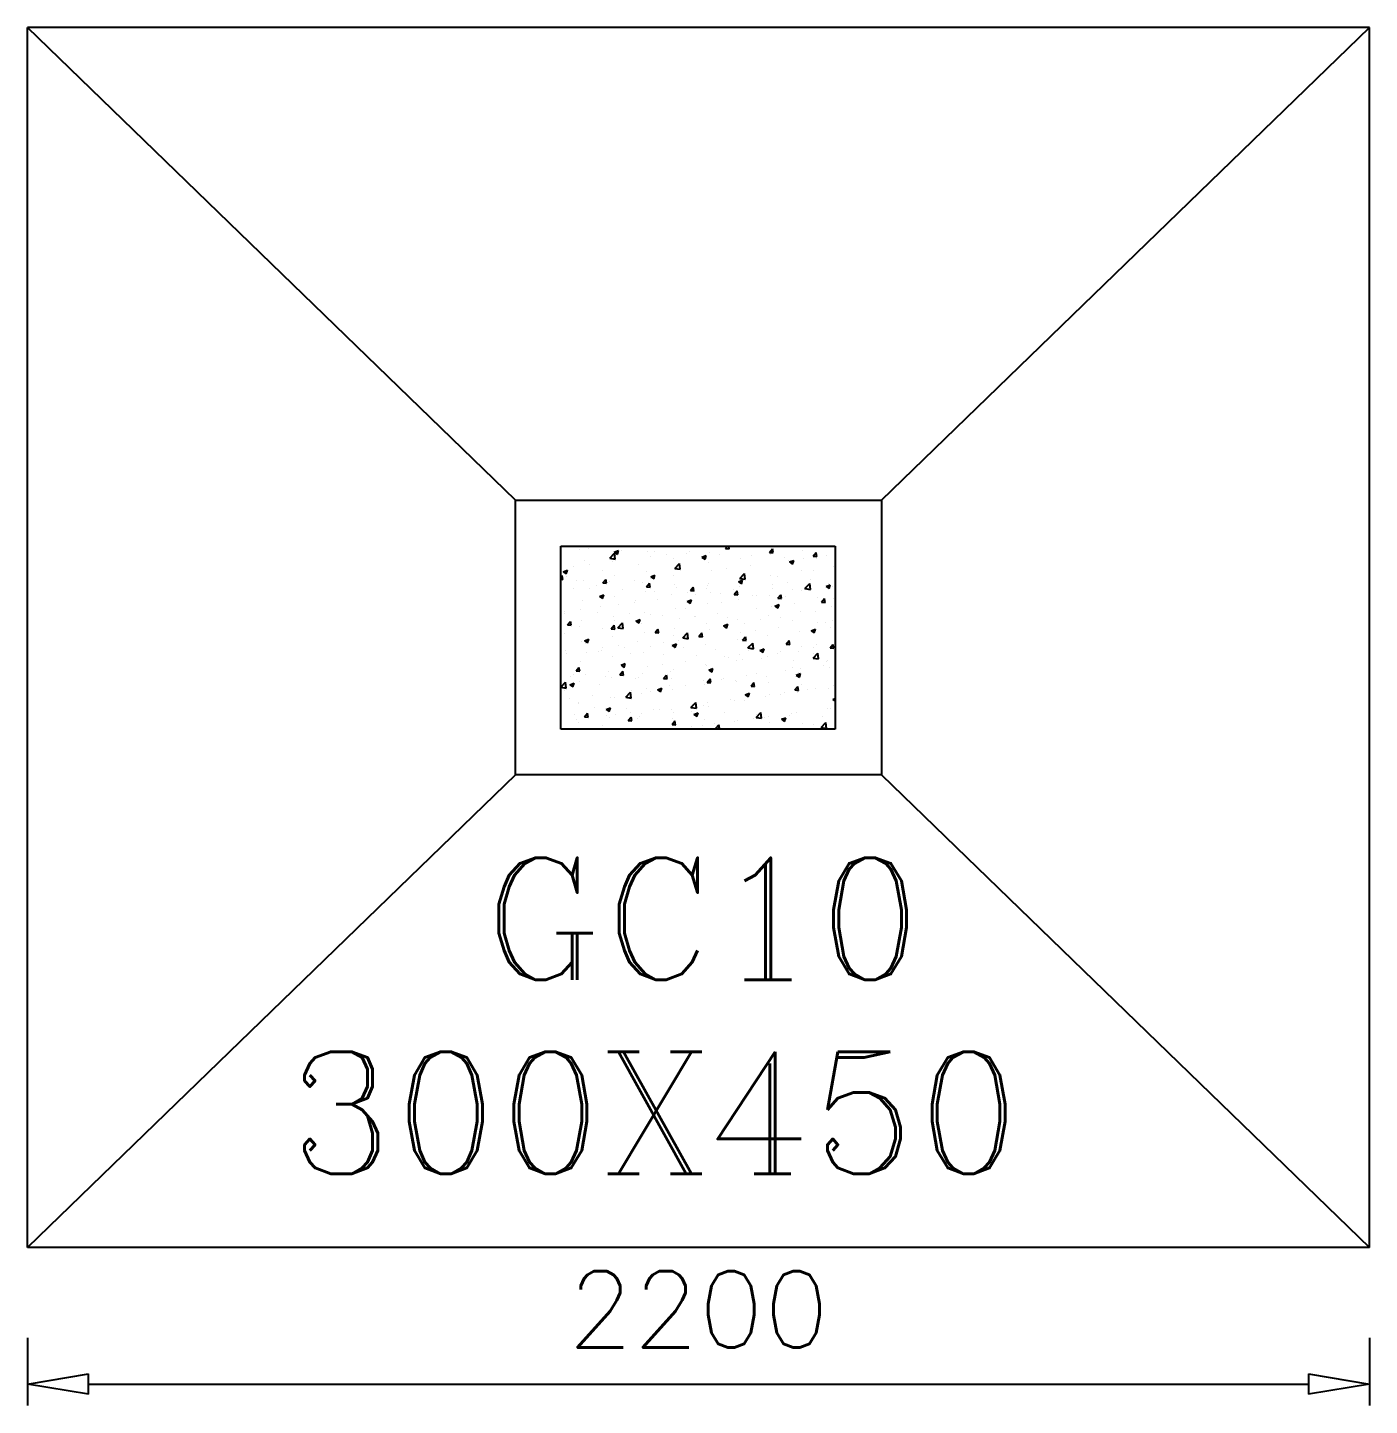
# Model space of a CAD drawing. Header units: millimetres. Extents: x 331487 to 517269, y 198509 to 399936.
# Drawn here: x 438154 to 440354, y 312820 to 315079 of the extents above; entities that cross this region are included whole.
import ezdxf

# ---------------------------------------------------------------- set-up
doc = ezdxf.new("R2010")
doc.units = ezdxf.units.MM
doc.header["$MEASUREMENT"] = 0
doc.layers.add('COLUMN', color=6, linetype='Continuous')
doc.layers.add('FOOTING', color=5, linetype='Continuous')
doc.styles.add('RC', font='romanc.shx', dxfattribs={"height": 200})
doc.styles.add('RO', font='romans.shx', dxfattribs={"height": 125})

# ---------------------------------------------------------------- blocks, each defined once
blk = doc.blocks.new('_ClosedBlank')
at = {"color": 0, "linetype": 'ByBlock', "lineweight": -2}
for p, q in [((-1, 0.167), (0, 0)), ((-1, 0.167), (-1, -0.167)), ((0, 0), (-1, -0.167))]:
    blk.add_line(p, q, dxfattribs=at)

msp = doc.modelspace()

# ---------------------------------------------------------------- linework, layer by layer
at = {"layer": 'COLUMN'}
for p, q in [((439028.6, 314228.7), (439478.6, 314228.7)), ((439028.6, 313928.7), (439028.6, 314228.7)), ((439478.6, 314228.7), (439478.6, 313928.7)), ((439478.6, 313928.7), (439028.6, 313928.7))]:
    msp.add_line(p, q, dxfattribs=at)
at = {"layer": 'COLUMN', "color": 2, "linetype": 'Continuous'}
for p, q in [((439058.8, 314223.5), (439058.8, 314223.5)), ((439074.6, 314224.1), (439074.6, 314224.1)), ((439108.7, 314208.8), (439116.5, 314216.9)), ((439116.3, 314218.6), (439123.3, 314221.3)), ((439116.3, 314218.6), (439121.3, 314215.2)), ((439117.6, 314207.4), (439116.5, 314216.9)), ((439121.3, 314215.2), (439123.3, 314221.3)), ((439128, 314221.8), (439128, 314221.8)), ((439170, 314220.4), (439170, 314220.4)), ((439181.4, 314219.5), (439181.4, 314219.5)), ((439220.5, 314226.8), (439220.5, 314226.8)), ((439234.7, 314217.3), (439234.7, 314217.3)), ((439239.1, 314219.8), (439239.1, 314219.8)), ((439272, 314218.6), (439272, 314218.6)), ((439298.8, 314224.7), (439302.2, 314228.7)), ((439298.8, 314224.7), (439304.8, 314224.2)), ((439302.2, 314228.1), (439302.2, 314228.1)), ((439304.8, 314224.2), (439304, 314228.7)), ((439330.3, 314228.6), (439330.3, 314228.6)), ((439370.6, 314218.4), (439375.4, 314224.2)), ((439370.6, 314218.4), (439376.5, 314217.9)), ((439376.5, 314217.9), (439375.4, 314224.2)), ((439425, 314221.9), (439425, 314221.9)), ((439442.3, 314212.1), (439447.1, 314217.9)), ((439448.3, 314211.6), (439447.1, 314217.9)), ((439050.1, 314194.9), (439050.1, 314194.9)), ((439066.7, 314205.8), (439066.7, 314205.8)), ((439075.1, 314198.2), (439075.1, 314198.2)), ((439108.7, 314208.8), (439117.6, 314207.4)), ((439113, 314203.2), (439113, 314203.2)), ((439118.6, 314213.3), (439118.6, 314213.3)), ((439155.3, 314198.6), (439155.3, 314198.6)), ((439176.2, 314211.5), (439176.2, 314211.5)), ((439201.2, 314214.8), (439201.2, 314214.8)), ((439213.6, 314208.6), (439213.6, 314208.6)), ((439215.4, 314192.2), (439223.2, 314200.3)), ((439219.3, 314193.5), (439219.3, 314193.5)), ((439224.3, 314190.8), (439223.2, 314200.3)), ((439260, 314210.6), (439267, 314213.3)), ((439260, 314210.6), (439265, 314207.2)), ((439265, 314207.2), (439267, 314213.3)), ((439271.2, 314201), (439271.2, 314201)), ((439288.1, 314215), (439288.1, 314215)), ((439322.6, 314208), (439322.6, 314208)), ((439338.8, 314197), (439338.8, 314197)), ((439341.5, 314212.8), (439341.5, 314212.8)), ((439373.1, 314214.4), (439373.1, 314214.4)), ((439394.9, 314210.5), (439394.9, 314210.5)), ((439402, 314205.3), (439402, 314205.3)), ((439403.7, 314202.6), (439410.7, 314205.2)), ((439403.7, 314202.6), (439408.7, 314199.2)), ((439408.7, 314199.2), (439410.7, 314205.2)), ((439427, 314208.6), (439427, 314208.6)), ((439442.3, 314212.1), (439448.3, 314211.6)), ((439448.3, 314208.3), (439448.3, 314208.3)), ((439464.9, 314213.6), (439464.9, 314213.6)), ((439475.1, 314195.7), (439475.1, 314195.7)), ((439028.6, 314177.9), (439030.6, 314180.3)), ((439028.6, 314174.3), (439031.8, 314174)), ((439031.8, 314174), (439030.6, 314180.3)), ((439032.3, 314186.3), (439039.3, 314189)), ((439032.3, 314186.3), (439037.2, 314183)), ((439037.2, 314183), (439039.3, 314189)), ((439038.7, 314178.5), (439038.7, 314178.5)), ((439055.1, 314173), (439055.1, 314173)), ((439065.5, 314172.5), (439065.5, 314172.5)), ((439097, 314188.5), (439097, 314188.5)), ((439097.5, 314168.3), (439102.3, 314174)), ((439103.5, 314167.8), (439102.3, 314174)), ((439108.5, 314170.7), (439108.5, 314170.7)), ((439117.4, 314180), (439117.4, 314180)), ((439149.9, 314172.1), (439149.9, 314172.1)), ((439168.8, 314187.1), (439168.8, 314187.1)), ((439174.9, 314175.4), (439174.9, 314175.4)), ((439176, 314178.3), (439183, 314181)), ((439176, 314178.3), (439181, 314175)), ((439181, 314175), (439183, 314181)), ((439212.8, 314180.4), (439212.8, 314180.4)), ((439215.4, 314192.2), (439224.3, 314190.8)), ((439275.9, 314188.7), (439275.9, 314188.7)), ((439301, 314192), (439301, 314192)), ((439319.7, 314170.3), (439326.7, 314173)), ((439321.3, 314174.7), (439321.3, 314174.7)), ((439322.1, 314175.7), (439331, 314174.3)), ((439322.2, 314175.7), (439330, 314183.8)), ((439324.7, 314166.9), (439326.7, 314173)), ((439331, 314174.3), (439329.9, 314183.8)), ((439371.9, 314181.1), (439371.9, 314181.1)), ((439384.5, 314178.9), (439384.5, 314178.9)), ((439423.8, 314188.6), (439423.8, 314188.6)), ((439438.6, 314174.1), (439438.6, 314174.1)), ((439442.8, 314188.9), (439442.8, 314188.9)), ((439048.8, 314158.8), (439048.8, 314158.8)), ((439076.2, 314159.5), (439076.2, 314159.5)), ((439086.7, 314163.8), (439086.7, 314163.8)), ((439092, 314146.1), (439099, 314148.7)), ((439096.9, 314142.7), (439099, 314148.7)), ((439097.5, 314168.3), (439103.5, 314167.8)), ((439129.6, 314157.3), (439129.6, 314157.3)), ((439161.9, 314168.4), (439161.9, 314168.4)), ((439167.5, 314153.8), (439167.5, 314153.8)), ((439169.2, 314162), (439174.1, 314167.8)), ((439169.2, 314162), (439175.2, 314161.5)), ((439175.2, 314161.5), (439174.1, 314167.8)), ((439183, 314155), (439183, 314155)), ((439209.5, 314148.9), (439209.5, 314148.9)), ((439215.3, 314166.2), (439215.3, 314166.2)), ((439218.1, 314160.2), (439218.1, 314160.2)), ((439236.3, 314152.8), (439236.3, 314152.8)), ((439241, 314155.7), (439245.8, 314161.5)), ((439241, 314155.7), (439247, 314155.2)), ((439246.9, 314155.2), (439245.8, 314161.5)), ((439249.6, 314149.2), (439249.6, 314149.2)), ((439267.8, 314158.9), (439267.8, 314158.9)), ((439268.6, 314163.9), (439268.6, 314163.9)), ((439270, 314167.7), (439270, 314167.7)), ((439274.6, 314152.5), (439274.6, 314152.5)), ((439289.7, 314150.5), (439289.7, 314150.5)), ((439312.5, 314157.5), (439312.5, 314157.5)), ((439312.7, 314149.5), (439317.5, 314155.2)), ((439312.7, 314149.5), (439318.7, 314148.9)), ((439318.7, 314148.9), (439317.5, 314155.2)), ((439319.7, 314170.3), (439324.7, 314166.9)), ((439322, 314161.7), (439322, 314161.7)), ((439326.1, 314168.9), (439326.1, 314168.9)), ((439343.1, 314148.2), (439343.1, 314148.2)), ((439370.6, 314147.8), (439370.6, 314147.8)), ((439375.4, 314159.4), (439375.4, 314159.4)), ((439375.7, 314165.8), (439375.7, 314165.8)), ((439384.4, 314143.2), (439389.2, 314148.9)), ((439390.4, 314142.7), (439389.2, 314148.9)), ((439400.7, 314169.1), (439400.7, 314169.1)), ((439408.4, 314157), (439408.4, 314157)), ((439422.6, 314155.3), (439422.6, 314155.3)), ((439428.8, 314157.2), (439428.8, 314157.2)), ((439428.9, 314159.1), (439436.7, 314167.2)), ((439428.9, 314159.1), (439437.8, 314157.7)), ((439437.8, 314157.7), (439436.7, 314167.2)), ((439463.4, 314162.3), (439470.4, 314165)), ((439463.4, 314162.3), (439468.4, 314158.9)), ((439466.7, 314167), (439466.7, 314167)), ((439468.4, 314158.9), (439470.4, 314165)), ((439473.9, 314162.4), (439473.9, 314162.4)), ((439064.3, 314139.2), (439064.3, 314139.2)), ((439092, 314146.1), (439096.9, 314142.7)), ((439092.9, 314128.9), (439092.9, 314128.9)), ((439116.2, 314146.7), (439116.2, 314146.7)), ((439123.6, 314132.6), (439123.6, 314132.6)), ((439148.6, 314135.9), (439148.6, 314135.9)), ((439151.2, 314138.9), (439151.2, 314138.9)), ((439186.5, 314140.9), (439186.5, 314140.9)), ((439216.8, 314126.9), (439216.8, 314126.9)), ((439233.5, 314126.9), (439233.5, 314126.9)), ((439235.7, 314138.1), (439242.7, 314140.7)), ((439235.7, 314138.1), (439240.7, 314134.7)), ((439240.6, 314134.7), (439242.7, 314140.7)), ((439268.8, 314134.4), (439268.8, 314134.4)), ((439291.8, 314137), (439291.8, 314137)), ((439320.1, 314141.4), (439320.1, 314141.4)), ((439349.4, 314126.4), (439349.4, 314126.4)), ((439350.1, 314147), (439350.1, 314147)), ((439374.4, 314129.7), (439374.4, 314129.7)), ((439379.4, 314130), (439386.4, 314132.7)), ((439379.4, 314130), (439384.4, 314126.7)), ((439384.4, 314143.2), (439390.4, 314142.7)), ((439384.4, 314126.7), (439386.4, 314132.7)), ((439396.5, 314146), (439396.5, 314146)), ((439412.3, 314134.7), (439412.3, 314134.7)), ((439449.9, 314143.7), (439449.9, 314143.7)), ((439456.2, 314136.9), (439461, 314142.7)), ((439456.2, 314136.9), (439462.1, 314136.4)), ((439462.1, 314136.4), (439461, 314142.7)), ((439472.7, 314129.1), (439472.7, 314129.1)), ((439475.4, 314143), (439475.4, 314143)), ((439034.6, 314118.9), (439034.6, 314118.9)), ((439035.2, 314122.1), (439035.2, 314122.1)), ((439039.7, 314099.4), (439044.5, 314105.1)), ((439045.6, 314098.8), (439044.5, 314105.1)), ((439060.4, 314124.3), (439060.4, 314124.3)), ((439063.1, 314106), (439063.1, 314106)), ((439088.6, 314119.9), (439088.6, 314119.9)), ((439115, 314113.5), (439115, 314113.5)), ((439116.8, 314106.9), (439116.8, 314106.9)), ((439122, 314094.8), (439129.8, 314102.9)), ((439130.9, 314093.4), (439129.7, 314102.9)), ((439142, 314117.6), (439142, 314117.6)), ((439151.7, 314105.8), (439158.7, 314108.5)), ((439151.7, 314105.8), (439156.6, 314102.4)), ((439156.6, 314102.4), (439158.7, 314108.5)), ((439166.3, 314120.5), (439166.3, 314120.5)), ((439175.2, 314116.9), (439175.2, 314116.9)), ((439195.4, 314115.4), (439195.4, 314115.4)), ((439223.3, 314109.8), (439223.3, 314109.8)), ((439248.3, 314113.1), (439248.3, 314113.1)), ((439248.7, 314113.1), (439248.7, 314113.1)), ((439286.2, 314118.1), (439286.2, 314118.1)), ((439302.1, 314110.9), (439302.1, 314110.9)), ((439318.9, 314108.1), (439318.9, 314108.1)), ((439355.5, 314108.6), (439355.5, 314108.6)), ((439369.4, 314114.5), (439369.4, 314114.5)), ((439388.3, 314112), (439388.3, 314112)), ((439408.9, 314106.3), (439408.9, 314106.3)), ((439421.4, 314122), (439421.4, 314122)), ((439446.6, 314122), (439446.6, 314122)), ((439449.1, 314103.5), (439449.1, 314103.5)), ((439462.3, 314104.1), (439462.3, 314104.1)), ((439474.2, 314106.8), (439474.2, 314106.8)), ((439034.1, 314084.9), (439034.1, 314084.9)), ((439039.7, 314099.4), (439045.6, 314098.8)), ((439058.5, 314096.9), (439058.5, 314096.9)), ((439097.2, 314093.2), (439097.2, 314093.2)), ((439111.4, 314093.1), (439116.2, 314098.8)), ((439111.4, 314093.1), (439117.4, 314092.6)), ((439113.8, 314080.2), (439113.8, 314080.2)), ((439117.4, 314092.5), (439116.2, 314098.8)), ((439122, 314094.8), (439130.9, 314093.4)), ((439122.3, 314096.5), (439122.3, 314096.5)), ((439160.2, 314101.5), (439160.2, 314101.5)), ((439165.1, 314087.2), (439165.1, 314087.2)), ((439183.1, 314086.8), (439187.9, 314092.5)), ((439183.1, 314086.8), (439189.1, 314086.3)), ((439189.1, 314086.3), (439187.9, 314092.5)), ((439213.3, 314081.9), (439213.3, 314081.9)), ((439215.6, 314093.6), (439215.6, 314093.6)), ((439228.7, 314078.3), (439236.5, 314086.4)), ((439237.6, 314076.9), (439236.5, 314086.4)), ((439254.8, 314080.5), (439259.7, 314086.3)), ((439254.8, 314080.5), (439260.8, 314080)), ((439260.8, 314080), (439259.7, 314086.3)), ((439267.6, 314101.1), (439267.6, 314101.1)), ((439271.7, 314092), (439271.7, 314092)), ((439295.4, 314097.8), (439302.4, 314100.5)), ((439295.4, 314097.8), (439300.3, 314094.4)), ((439300.3, 314094.4), (439302.4, 314100.5)), ((439323.1, 314087), (439323.1, 314087)), ((439326.6, 314074.3), (439331.4, 314080)), ((439330, 314102), (439330, 314102)), ((439332.6, 314073.7), (439331.4, 314080)), ((439348.1, 314090.2), (439348.1, 314090.2)), ((439368.2, 314081.3), (439368.2, 314081.3)), ((439386, 314095.2), (439386, 314095.2)), ((439420.1, 314088.8), (439420.1, 314088.8)), ((439439.1, 314089.8), (439446.1, 314092.5)), ((439439.1, 314089.8), (439444.1, 314086.4)), ((439444.1, 314086.4), (439446.1, 314092.5)), ((439471.5, 314095.8), (439471.5, 314095.8)), ((439036.8, 314057.6), (439036.8, 314057.6)), ((439061.8, 314072.7), (439061.8, 314072.7)), ((439067.6, 314073.5), (439074.6, 314076.2)), ((439067.6, 314073.5), (439072.6, 314070.2)), ((439069.1, 314068.8), (439069.1, 314068.8)), ((439072.6, 314070.2), (439074.6, 314076.2)), ((439096.7, 314061.9), (439096.7, 314061.9)), ((439122.5, 314066.5), (439122.5, 314066.5)), ((439133.8, 314062), (439133.8, 314062)), ((439155, 314071.9), (439155, 314071.9)), ((439175.9, 314064.3), (439175.9, 314064.3)), ((439197, 314070.4), (439197, 314070.4)), ((439211.3, 314065.5), (439218.3, 314068.2)), ((439211.3, 314065.5), (439216.3, 314062.2)), ((439214.4, 314060.3), (439214.4, 314060.3)), ((439216.3, 314062.2), (439218.3, 314068.2)), ((439222, 314073.7), (439222, 314073.7)), ((439228.7, 314078.3), (439237.6, 314076.9)), ((439229.3, 314062), (439229.3, 314062)), ((439259.9, 314078.6), (439259.9, 314078.6)), ((439266.4, 314067.8), (439266.4, 314067.8)), ((439282.7, 314059.8), (439282.7, 314059.8)), ((439317.7, 314074.9), (439317.7, 314074.9)), ((439326.6, 314074.3), (439332.6, 314073.7)), ((439335.4, 314061.7), (439343.2, 314069.8)), ((439335.4, 314061.7), (439344.3, 314060.3)), ((439336, 314057.5), (439336, 314057.5)), ((439344.3, 314060.3), (439343.2, 314069.8)), ((439355.1, 314057.5), (439362.1, 314060.2)), ((439355.1, 314057.5), (439360, 314054.2)), ((439360, 314054.2), (439362.1, 314060.2)), ((439398.3, 314068), (439403.1, 314073.7)), ((439398.3, 314068), (439404.3, 314067.5)), ((439404.3, 314067.4), (439403.1, 314073.7)), ((439422.8, 314064.1), (439422.8, 314064.1)), ((439442.5, 314062.3), (439442.5, 314062.3)), ((439447.9, 314067.4), (439447.9, 314067.4)), ((439470, 314061.7), (439474.8, 314067.4)), ((439470, 314061.7), (439476, 314061.2)), ((439470.3, 314062.5), (439470.3, 314062.5)), ((439476, 314061.2), (439474.8, 314067.4)), ((439038.4, 314051.9), (439038.4, 314051.9)), ((439060.6, 314039.4), (439060.6, 314039.4)), ((439070.9, 314053.8), (439070.9, 314053.8)), ((439090.2, 314055.3), (439090.2, 314055.3)), ((439096, 314057.1), (439096, 314057.1)), ((439112.6, 314046.9), (439112.6, 314046.9)), ((439127.3, 314033.3), (439134.3, 314036)), ((439132.3, 314029.9), (439134.3, 314036)), ((439143.6, 314053.1), (439143.6, 314053.1)), ((439163.9, 314053.9), (439163.9, 314053.9)), ((439197, 314050.8), (439197, 314050.8)), ((439233.6, 314039.2), (439233.6, 314039.2)), ((439250.4, 314048.6), (439250.4, 314048.6)), ((439296.8, 314047.5), (439296.8, 314047.5)), ((439303.7, 314046.3), (439303.7, 314046.3)), ((439316.5, 314041.6), (439316.5, 314041.6)), ((439321.8, 314050.8), (439321.8, 314050.8)), ((439325.9, 314042.3), (439325.9, 314042.3)), ((439357.1, 314044.1), (439357.1, 314044.1)), ((439359.7, 314055.8), (439359.7, 314055.8)), ((439367, 314048), (439367, 314048)), ((439384.2, 314052.3), (439384.2, 314052.3)), ((439389.4, 314055.2), (439389.4, 314055.2)), ((439410.5, 314041.8), (439410.5, 314041.8)), ((439418.9, 314055.5), (439418.9, 314055.5)), ((439442.1, 314045.2), (439449.9, 314053.3)), ((439442.1, 314045.1), (439451, 314043.8)), ((439442.8, 314053), (439442.8, 314053)), ((439451, 314043.8), (439449.9, 314053.3)), ((439463.9, 314039.6), (439463.9, 314039.6)), ((439466.5, 314040.4), (439466.5, 314040.4)), ((439044.6, 314014.3), (439044.6, 314014.3)), ((439049.2, 314017.9), (439049.2, 314017.9)), ((439053.5, 314024.1), (439058.4, 314029.9)), ((439053.5, 314024.1), (439059.5, 314023.6)), ((439059.5, 314023.6), (439058.4, 314029.9)), ((439069.7, 314017.6), (439069.7, 314017.6)), ((439102.6, 314015.7), (439102.6, 314015.7)), ((439107.5, 314022.6), (439107.5, 314022.6)), ((439111.3, 314013.6), (439111.3, 314013.6)), ((439125.3, 314017.9), (439130.1, 314023.6)), ((439125.3, 314017.9), (439131.3, 314017.3)), ((439127.3, 314033.3), (439132.3, 314029.9)), ((439131.2, 314017.3), (439130.1, 314023.6)), ((439150.9, 314012.3), (439150.9, 314012.3)), ((439156, 314013.4), (439156, 314013.4)), ((439162.7, 314020.6), (439162.7, 314020.6)), ((439170.7, 314030.9), (439170.7, 314030.9)), ((439195.7, 314034.2), (439195.7, 314034.2)), ((439197, 314011.6), (439201.8, 314017.3)), ((439203, 314011.1), (439201.8, 314017.3)), ((439209.2, 314022.3), (439209.2, 314022.3)), ((439213.2, 314027), (439213.2, 314027)), ((439265.1, 314034.5), (439265.1, 314034.5)), ((439267.5, 314032.3), (439267.5, 314032.3)), ((439271, 314025.3), (439278, 314028)), ((439271, 314025.3), (439276, 314021.9)), ((439276, 314021.9), (439278, 314028)), ((439333.4, 314016.4), (439333.4, 314016.4)), ((439349.8, 314020.3), (439349.8, 314020.3)), ((439365.8, 314014.7), (439365.8, 314014.7)), ((439396.5, 314024.7), (439396.5, 314024.7)), ((439408.1, 314030.3), (439408.1, 314030.3)), ((439414.7, 314017.3), (439421.8, 314020)), ((439414.7, 314017.3), (439419.7, 314013.9)), ((439417.7, 314022.2), (439417.7, 314022.2)), ((439419.7, 314013.9), (439421.7, 314020)), ((439421.5, 314028), (439421.5, 314028)), ((439459.4, 314032.9), (439459.4, 314032.9)), ((439469.1, 314029.2), (439469.1, 314029.2)), ((439028.6, 313997.5), (439036.3, 314005.5)), ((439028.6, 313997.4), (439037.4, 313996)), ((439034.3, 313992.2), (439034.3, 313992.2)), ((439037.4, 313996), (439036.3, 314005.5)), ((439043.3, 314001), (439050.3, 314003.7)), ((439043.3, 314001), (439048.3, 313997.7)), ((439048.3, 313997.7), (439050.3, 314003.7)), ((439059.4, 314006.1), (439059.4, 314006.1)), ((439092.6, 314002.3), (439092.6, 314002.3)), ((439144.4, 313991.5), (439144.4, 313991.5)), ((439169.4, 313994.8), (439169.4, 313994.8)), ((439174.9, 313990.3), (439174.9, 313990.3)), ((439187, 313993), (439194, 313995.7)), ((439187, 313993), (439192, 313989.7)), ((439192, 313989.7), (439194, 313995.7)), ((439197, 314011.6), (439203, 314011.1)), ((439207.3, 313999.8), (439207.3, 313999.8)), ((439209.4, 314011.2), (439209.4, 314011.2)), ((439212, 313993.7), (439212, 313993.7)), ((439233.2, 314000.3), (439233.2, 314000.3)), ((439262.8, 314008.9), (439262.8, 314008.9)), ((439263.9, 314001.2), (439263.9, 314001.2)), ((439268.7, 314005.3), (439273.5, 314011.1)), ((439268.7, 314005.3), (439274.7, 314004.8)), ((439270.5, 314008.1), (439270.5, 314008.1)), ((439274.7, 314004.8), (439273.5, 314011)), ((439291.5, 314010.3), (439291.5, 314010.3)), ((439295.5, 314011.4), (439295.5, 314011.4)), ((439315.3, 314008.3), (439315.3, 314008.3)), ((439316.1, 314006.7), (439316.1, 314006.7)), ((439340.5, 313999), (439345.3, 314004.8)), ((439340.5, 313999), (439346.4, 313998.5)), ((439346.4, 313998.5), (439345.3, 314004.8)), ((439369.5, 314004.4), (439369.5, 314004.4)), ((439412.2, 313992.8), (439417, 313998.5)), ((439412.2, 313992.8), (439418.2, 313992.2)), ((439418.2, 313992.2), (439417, 313998.5)), ((439422.9, 314002.2), (439422.9, 314002.2)), ((439433.1, 313993.5), (439433.1, 313993.5)), ((439446.3, 313995.4), (439446.3, 313995.4)), ((439467.8, 313995.9), (439467.8, 313995.9)), ((439476.3, 313999.9), (439476.3, 313999.9)), ((439043.4, 313978.2), (439043.4, 313978.2)), ((439058.2, 313972.8), (439058.2, 313972.8)), ((439058.2, 313970.3), (439058.2, 313970.3)), ((439081.2, 313983.2), (439081.2, 313983.2)), ((439110.1, 313980.3), (439110.1, 313980.3)), ((439116.5, 313980.3), (439116.5, 313980.3)), ((439135.2, 313980.9), (439143, 313989)), ((439135.2, 313980.8), (439144.1, 313979.5)), ((439144.1, 313979.5), (439143, 313989)), ((439161.5, 313987.3), (439161.5, 313987.3)), ((439242, 313964.3), (439249.7, 313972.4)), ((439244.1, 313968.6), (439244.1, 313968.6)), ((439250.8, 313962.9), (439249.7, 313972.4)), ((439262.7, 313967.9), (439262.7, 313967.9)), ((439269.2, 313971.9), (439269.2, 313971.9)), ((439307.1, 313976.9), (439307.1, 313976.9)), ((439314, 313975), (439314, 313975)), ((439329.7, 313975.3), (439329.7, 313975.3)), ((439330.7, 313985), (439337.7, 313987.7)), ((439330.7, 313985), (439335.7, 313981.7)), ((439335.7, 313981.7), (439337.7, 313987.7)), ((439364.6, 313981.4), (439364.6, 313981.4)), ((439370.2, 313985.2), (439370.2, 313985.2)), ((439388, 313985.3), (439388, 313985.3)), ((439395.2, 313988.5), (439395.2, 313988.5)), ((439416.5, 313988.9), (439416.5, 313988.9)), ((439474.4, 313977), (439478.6, 313978.6)), ((439474.4, 313977), (439478.6, 313974.2)), ((439029.8, 313966.8), (439029.8, 313966.8)), ((439050.8, 313953.4), (439050.8, 313953.4)), ((439067.4, 313948.9), (439072.2, 313954.7)), ((439067.4, 313948.9), (439073.4, 313948.4)), ((439073.4, 313948.4), (439072.2, 313954.7)), ((439083.1, 313964.6), (439083.1, 313964.6)), ((439103, 313960.8), (439110, 313963.5)), ((439103, 313960.8), (439108, 313957.4)), ((439104.2, 313951.2), (439104.2, 313951.2)), ((439108, 313957.4), (439110, 313963.5)), ((439108.9, 313947), (439108.9, 313947)), ((439118.1, 313952), (439118.1, 313952)), ((439136.5, 313962.3), (439136.5, 313962.3)), ((439139.1, 313942.6), (439144, 313948.4)), ((439143.1, 313955.3), (439143.1, 313955.3)), ((439145.1, 313942.1), (439144, 313948.4)), ((439154.7, 313945.3), (439154.7, 313945.3)), ((439157.6, 313948.9), (439157.6, 313948.9)), ((439160.3, 313954), (439160.3, 313954)), ((439181, 313960.3), (439181, 313960.3)), ((439189.9, 313960.1), (439189.9, 313960.1)), ((439210.8, 313960.4), (439210.8, 313960.4)), ((439211, 313946.6), (439211, 313946.6)), ((439213, 313955.3), (439213, 313955.3)), ((439241.9, 313964.3), (439250.8, 313962.9)), ((439243.3, 313957.8), (439243.3, 313957.8)), ((439246.7, 313952.8), (439253.7, 313955.4)), ((439246.7, 313952.8), (439251.7, 313949.4)), ((439251.7, 313949.4), (439253.7, 313955.4)), ((439271.4, 313965.3), (439271.4, 313965.3)), ((439296.7, 313955.6), (439296.7, 313955.6)), ((439343.9, 313945.8), (439343.9, 313945.8)), ((439348.7, 313947.8), (439356.5, 313955.9)), ((439348.7, 313947.7), (439357.6, 313946.4)), ((439350.1, 313953.3), (439350.1, 313953.3)), ((439357.6, 313946.4), (439356.5, 313955.9)), ((439363.3, 313948.1), (439363.3, 313948.1)), ((439368.9, 313949.1), (439368.9, 313949.1)), ((439390.4, 313944.8), (439397.4, 313947.4)), ((439390.4, 313944.8), (439395.4, 313941.4)), ((439395.4, 313941.4), (439397.4, 313947.4)), ((439403.4, 313951.1), (439403.4, 313951.1)), ((439406.8, 313954.1), (439406.8, 313954.1)), ((439415.3, 313955.6), (439415.3, 313955.6)), ((439456.8, 313948.8), (439456.8, 313948.8)), ((439466.6, 313962.6), (439466.6, 313962.6)), ((439470, 313962.4), (439470, 313962.4)), ((439054.9, 313943.7), (439054.9, 313943.7)), ((439057, 313939.5), (439057, 313939.5)), ((439096.4, 313935.3), (439096.4, 313935.3)), ((439139.1, 313942.6), (439145.1, 313942.1)), ((439210.9, 313936.4), (439215.7, 313942.1)), ((439210.9, 313936.4), (439216.9, 313935.8)), ((439216.8, 313935.8), (439215.7, 313942.1)), ((439217.8, 313929.2), (439217.8, 313929.2)), ((439242.9, 313932.5), (439242.9, 313932.5)), ((439261.5, 313934.7), (439261.5, 313934.7)), ((439264.4, 313944.4), (439264.4, 313944.4)), ((439280.7, 313937.5), (439280.7, 313937.5)), ((439282.6, 313930.1), (439287.4, 313935.8)), ((439282.6, 313930.1), (439288.6, 313929.6)), ((439288.6, 313929.6), (439287.4, 313935.8)), ((439312.8, 313941.7), (439312.8, 313941.7)), ((439317.8, 313942.1), (439317.8, 313942.1)), ((439358.4, 313928.7), (439359.1, 313929.6)), ((439359.3, 313928.7), (439359.1, 313929.6)), ((439371.1, 313939.9), (439371.1, 313939.9)), ((439424.5, 313937.6), (439424.5, 313937.6)), ((439442.2, 313935.7), (439442.2, 313935.7)), ((439455.4, 313931.2), (439463.2, 313939.3)), ((439455.4, 313931.2), (439464.3, 313929.8)), ((439464.3, 313929.8), (439463.2, 313939.3)), ((439465.4, 313929.3), (439465.4, 313929.3)), ((439477.9, 313935.4), (439477.9, 313935.4))]:
    msp.add_line(p, q, dxfattribs=at)
at = {"layer": 'FOOTING'}
for p, q in [((440354.3, 315078.7), (438154.3, 315078.7)), ((438154.3, 313078.7), (438154.3, 315078.7)), ((438954.3, 314303.7), (438154.3, 315078.7)), ((439554.3, 314303.7), (440354.3, 315078.7)), ((440354.3, 313078.7), (440354.3, 315078.7)), ((438954.3, 313853.7), (438954.3, 314303.7)), ((438954.3, 314303.7), (439554.3, 314303.7)), ((439554.3, 314303.7), (439554.3, 313853.7)), ((438954.3, 313853.7), (438154.3, 313078.7)), ((439554.3, 313853.7), (438954.3, 313853.7)), ((439554.3, 313853.7), (440354.3, 313078.7)), ((440354.3, 313078.7), (438154.3, 313078.7))]:
    msp.add_line(p, q, dxfattribs=at)
at = {"layer": 'FOOTING', "color": 4}
for p, q in [((438154.3, 312930.6), (438154.3, 312820)), ((440354.3, 312930.6), (440354.3, 312820)), ((438254.3, 312855), (440254.3, 312855))]:
    msp.add_line(p, q, dxfattribs=at)

# ---------------------------------------------------------------- block references
at = {"layer": 'FOOTING', "color": 4, "xscale": 100, "yscale": 100, "zscale": 100, "rotation": 180}
msp.add_blockref('_ClosedBlank', (438154.3, 312855), dxfattribs=at)
at = {"layer": 'FOOTING', "color": 4, "xscale": 100, "yscale": 100, "zscale": 100}
msp.add_blockref('_ClosedBlank', (440354.3, 312855), dxfattribs=at)

# ---------------------------------------------------------------- texts
at = {"layer": 'COLUMN', "style": 'RC'}
for s, p in [('GC10', (438901.3, 313517.9)), ('300X450', (438582.9, 313199.7))]:
    msp.add_text(s, height=200, dxfattribs=at).set_placement(p)
at = {"layer": 'FOOTING', "color": 3, "insert": (439254.3, 312977.5), "char_height": 125, "attachment_point": 5, "style": 'RO'}
msp.add_mtext('2200', dxfattribs=at)

doc.saveas('drawing.dxf')
